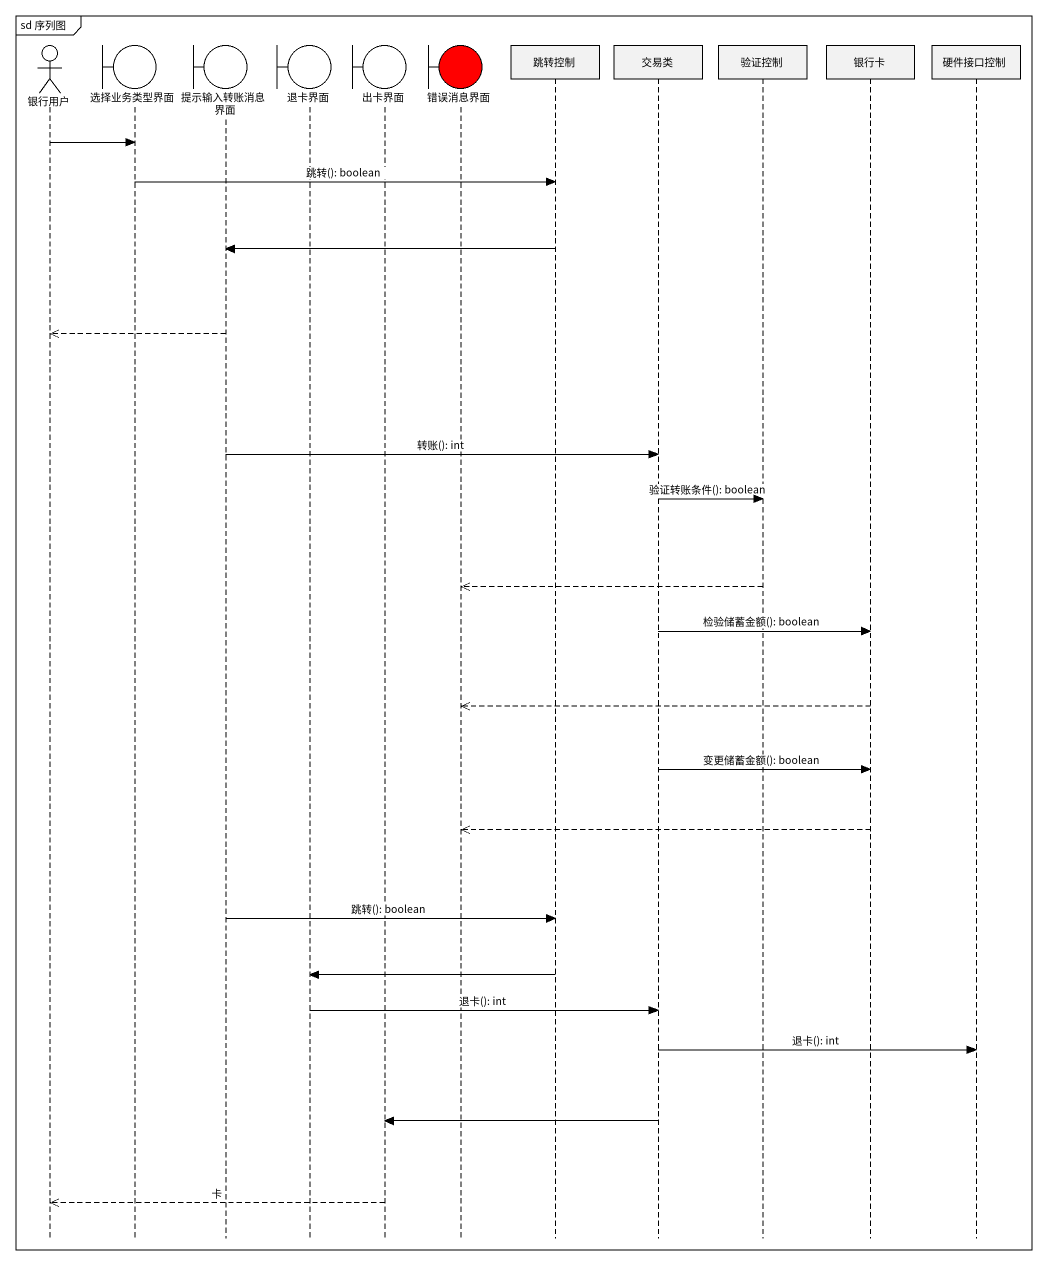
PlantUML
@startuml
mainframe sd 序列图
hide footbox
actor 银行用户
boundary 选择业务类型界面
boundary 提示输入转账消息界面
boundary 退卡界面
boundary 出卡界面
boundary 错误消息界面 #FF0000
participant 跳转控制
participant 交易类
participant 验证控制
participant 银行卡
participant 硬件接口控制

银行用户 -> 选择业务类型界面
选择业务类型界面 -> 跳转控制 : 跳转(): boolean
跳转控制 -> 提示输入转账消息界面
提示输入转账消息界面 -->> 银行用户
提示输入转账消息界面 -> 交易类 : 转账(): int
交易类 -> 验证控制 : 验证转账条件(): boolean
验证控制 -->> 错误消息界面
交易类 -> 银行卡 : 检验储蓄金额(): boolean
银行卡 -->> 错误消息界面
交易类 -> 银行卡 : 变更储蓄金额(): boolean
银行卡 -->> 错误消息界面
提示输入转账消息界面 -> 跳转控制 : 跳转(): boolean
跳转控制 -> 退卡界面
退卡界面 -> 交易类 : 退卡(): int
交易类 -> 硬件接口控制 : 退卡(): int
交易类 -> 出卡界面
出卡界面 -->> 银行用户 : 卡
@enduml
